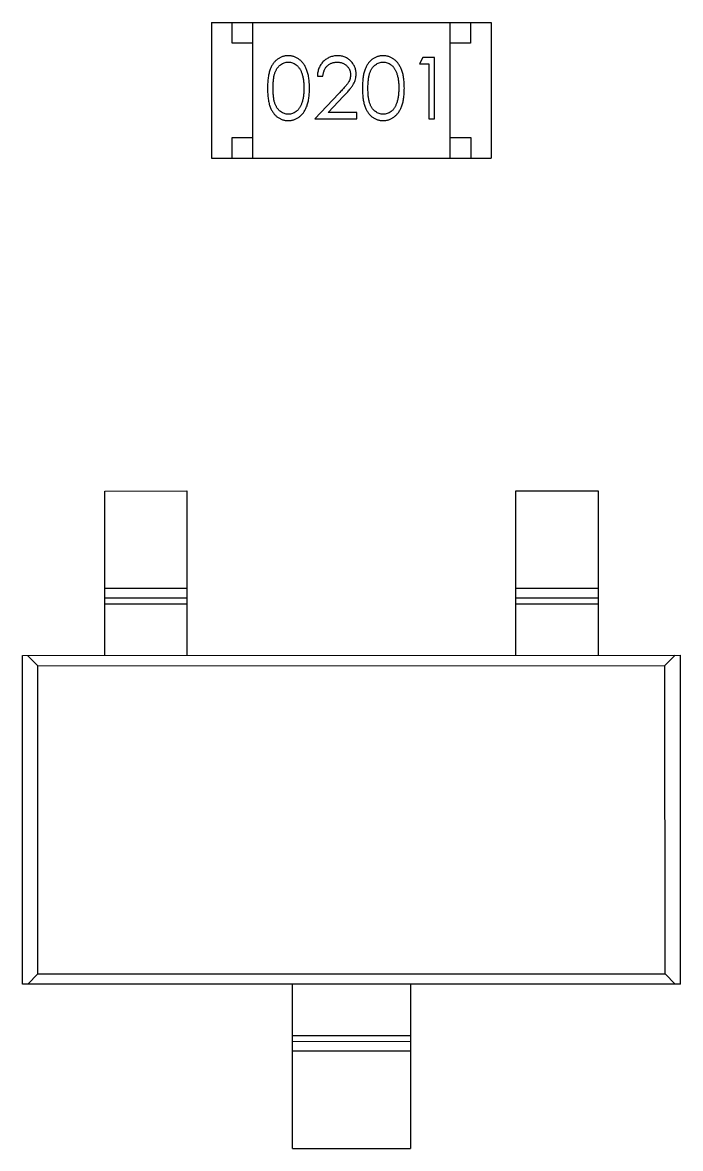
# Model space of a CAD drawing. Header units: millimetres. Extents: x 0 to 297, y 0 to 210.
# Drawn here: x 202.763 to 204.363, y 86.292 to 89.032 of the extents above; entities that cross this region are included whole.
import ezdxf

# ---------------------------------------------------------------- set-up
doc = ezdxf.new("R2010")
doc.units = ezdxf.units.MM
doc.layers.get('0').update_dxf_attribs({"linetype": 'CONTINUOUS'})

msp = doc.modelspace()

# ---------------------------------------------------------------- linework, layer by layer
at = {"color": 7, "linetype": 'Continuous'}
for p, q in [((203.2227, 89.0323), (203.9027, 89.0324)), ((203.2227, 89.0323), (203.2228, 88.7023)), ((203.2727, 88.9823), (203.2727, 89.0323)), ((203.3228, 88.7023), (203.3227, 89.0323)), ((203.8028, 88.7023), (203.8027, 89.0323)), ((203.8527, 89.0323), (203.8527, 88.9823)), ((203.9027, 89.0324), (203.9028, 88.7024)), ((203.3227, 88.9823), (203.2727, 88.9823)), ((203.8527, 88.9823), (203.8027, 88.9823)), ((203.7368, 88.9476), (203.728, 88.9322)), ((203.7645, 88.9476), (203.7368, 88.9476)), ((203.7646, 88.7976), (203.7645, 88.9476)), ((203.728, 88.9322), (203.7511, 88.9322)), ((203.7511, 88.9322), (203.7511, 88.7976)), ((203.4799, 88.9014), (203.4934, 88.9014)), ((203.5323, 88.8597), (203.4742, 88.7976)), ((203.5063, 88.813), (203.5438, 88.853)), ((203.5761, 88.813), (203.5063, 88.813)), ((203.5761, 88.7976), (203.5761, 88.813)), ((203.4742, 88.7976), (203.5761, 88.7976)), ((203.7511, 88.7976), (203.7646, 88.7976)), ((203.2728, 88.7523), (203.3228, 88.7523)), ((203.2728, 88.7023), (203.2728, 88.7523)), ((203.8028, 88.7523), (203.8528, 88.7523)), ((203.8528, 88.7523), (203.8528, 88.7023)), ((203.2228, 88.7023), (203.9028, 88.7024)), ((202.9629, 87.8922), (203.1629, 87.8923)), ((202.9629, 87.4922), (202.9629, 87.8922)), ((203.1629, 87.8923), (203.1629, 87.4923)), ((203.9629, 87.8924), (204.1629, 87.8924)), ((203.9629, 87.4924), (203.9629, 87.8924)), ((204.1629, 87.8924), (204.1629, 87.4924)), ((202.9629, 87.6556), (203.1629, 87.6557)), ((203.9629, 87.6558), (204.1629, 87.6558)), ((203.1629, 87.6315), (202.9629, 87.6315)), ((204.1629, 87.6317), (203.9629, 87.6317)), ((203.1629, 87.6172), (202.9629, 87.6171)), ((204.1629, 87.6173), (203.9629, 87.6173)), ((202.7629, 87.4922), (204.3629, 87.4924)), ((202.763, 86.6922), (202.7629, 87.4922)), ((202.7754, 87.4922), (202.8004, 87.4672)), ((204.3504, 87.4924), (204.3254, 87.4674)), ((204.363, 86.6924), (204.3629, 87.4924)), ((202.8004, 87.4672), (204.3254, 87.4674)), ((202.8005, 86.7172), (202.8004, 87.4672)), ((204.3255, 86.7174), (204.3254, 87.4674)), ((202.8005, 86.7172), (202.7755, 86.6922)), ((202.8005, 86.7172), (204.3255, 86.7174)), ((204.3255, 86.7174), (204.3505, 86.6924)), ((204.363, 86.6924), (202.763, 86.6922)), ((203.4193, 86.2923), (203.4193, 86.6923)), ((203.7068, 86.6923), (203.7068, 86.2923)), ((203.4193, 86.5674), (203.7068, 86.5675)), ((203.4193, 86.553), (203.7068, 86.5531)), ((203.7068, 86.529), (203.4193, 86.5289)), ((203.4193, 86.2923), (203.7068, 86.2923))]:
    msp.add_line(p, q, dxfattribs=at)
for points, knots in [([(203.4089, 88.9514), (203.4077, 88.9514), (203.4054, 88.9514), (203.402, 88.951), (203.3986, 88.9503), (203.3953, 88.9493), (203.3921, 88.9482), (203.389, 88.9467), (203.3859, 88.945), (203.383, 88.9431), (203.3802, 88.9408), (203.3775, 88.9384), (203.375, 88.9357), (203.3727, 88.9327), (203.3706, 88.9295), (203.3685, 88.9261), (203.3667, 88.9224), (203.365, 88.9184), (203.3636, 88.9141), (203.3623, 88.9094), (203.3612, 88.9043), (203.3603, 88.8987), (203.3596, 88.8928), (203.3591, 88.8864), (203.3588, 88.8796), (203.3588, 88.8749), (203.3588, 88.8725)], [0, 0, 0, 0, 0.033742, 0.066533, 0.099153, 0.13154, 0.164087, 0.196563, 0.229707, 0.263315, 0.297504, 0.331686, 0.366482, 0.4021, 0.438958, 0.476748, 0.515985, 0.556589, 0.599519, 0.645765, 0.695487, 0.748721, 0.805687, 0.866754, 0.931405, 1, 1, 1, 1]), ([(203.4607, 88.8725), (203.4607, 88.8748), (203.4606, 88.8793), (203.4603, 88.8859), (203.4598, 88.8921), (203.4591, 88.8979), (203.4581, 88.9034), (203.4569, 88.9085), (203.4555, 88.9133), (203.4539, 88.9177), (203.4521, 88.9218), (203.4502, 88.9256), (203.4481, 88.9292), (203.4458, 88.9325), (203.4434, 88.9355), (203.4409, 88.9383), (203.4381, 88.9408), (203.4353, 88.943), (203.4323, 88.945), (203.4292, 88.9467), (203.426, 88.9482), (203.4228, 88.9494), (203.4194, 88.9503), (203.416, 88.951), (203.4125, 88.9514), (203.4101, 88.9514), (203.4089, 88.9514)], [0, 0, 0, 0, 0.065278, 0.127205, 0.186168, 0.241675, 0.294115, 0.343609, 0.390387, 0.434463, 0.476646, 0.517002, 0.555936, 0.593716, 0.630057, 0.665601, 0.700745, 0.734917, 0.768681, 0.802087, 0.834849, 0.867433, 0.900138, 0.932806, 0.966212, 1, 1, 1, 1]), ([(203.5288, 88.9514), (203.5272, 88.9514), (203.5239, 88.9513), (203.519, 88.9506), (203.5144, 88.9495), (203.51, 88.948), (203.5058, 88.946), (203.5018, 88.9436), (203.4979, 88.9407), (203.4944, 88.9374), (203.4911, 88.9338), (203.4882, 88.9299), (203.4858, 88.9257), (203.4838, 88.9213), (203.4822, 88.9167), (203.481, 88.9118), (203.4802, 88.9067), (203.48, 88.9032), (203.4799, 88.9014)], [0, 0, 0, 0, 0.06445, 0.126725, 0.187421, 0.247417, 0.306749, 0.366595, 0.427749, 0.490235, 0.553031, 0.614805, 0.676505, 0.738096, 0.801021, 0.864897, 0.931209, 1, 1, 1, 1]), ([(203.5742, 88.9069), (203.5741, 88.9083), (203.574, 88.9113), (203.5735, 88.9156), (203.5725, 88.9197), (203.5711, 88.9237), (203.5693, 88.9276), (203.5671, 88.9313), (203.5646, 88.9348), (203.5617, 88.9382), (203.5585, 88.9413), (203.5549, 88.944), (203.5512, 88.9463), (203.5472, 88.9482), (203.5429, 88.9497), (203.5384, 88.9507), (203.5337, 88.9513), (203.5305, 88.9514), (203.5288, 88.9514)], [0, 0, 0, 0, 0.06271, 0.123347, 0.183401, 0.242828, 0.302097, 0.36242, 0.423725, 0.487032, 0.550491, 0.612709, 0.674265, 0.73617, 0.799211, 0.863483, 0.930525, 1, 1, 1, 1]), ([(203.6397, 88.9515), (203.6385, 88.9514), (203.6362, 88.9514), (203.6327, 88.951), (203.6294, 88.9503), (203.6261, 88.9494), (203.6228, 88.9482), (203.6197, 88.9468), (203.6167, 88.945), (203.6137, 88.9431), (203.6109, 88.9409), (203.6083, 88.9384), (203.6058, 88.9357), (203.6035, 88.9328), (203.6013, 88.9295), (203.5993, 88.9261), (203.5975, 88.9224), (203.5958, 88.9184), (203.5943, 88.9141), (203.5931, 88.9094), (203.5919, 88.9043), (203.5911, 88.8988), (203.5904, 88.8928), (203.5899, 88.8864), (203.5896, 88.8796), (203.5896, 88.8749), (203.5896, 88.8725)], [0, 0, 0, 0, 0.033742, 0.066533, 0.099153, 0.13154, 0.164087, 0.196563, 0.229707, 0.263315, 0.297504, 0.331686, 0.366482, 0.4021, 0.438958, 0.476748, 0.515985, 0.556589, 0.599519, 0.645765, 0.695487, 0.748721, 0.805687, 0.866754, 0.931405, 1, 1, 1, 1]), ([(203.6915, 88.8726), (203.6914, 88.8749), (203.6914, 88.8793), (203.6911, 88.8859), (203.6906, 88.8921), (203.6898, 88.898), (203.6889, 88.9034), (203.6877, 88.9086), (203.6863, 88.9133), (203.6847, 88.9177), (203.6829, 88.9218), (203.681, 88.9257), (203.6788, 88.9292), (203.6766, 88.9325), (203.6742, 88.9355), (203.6716, 88.9383), (203.6689, 88.9408), (203.666, 88.9431), (203.6631, 88.9451), (203.66, 88.9468), (203.6568, 88.9482), (203.6535, 88.9494), (203.6502, 88.9503), (203.6468, 88.951), (203.6433, 88.9514), (203.6409, 88.9514), (203.6397, 88.9515)], [0, 0, 0, 0, 0.065278, 0.127205, 0.186168, 0.241675, 0.294115, 0.343609, 0.390387, 0.434463, 0.476646, 0.517002, 0.555936, 0.593716, 0.630057, 0.665601, 0.700745, 0.734917, 0.768681, 0.802087, 0.834849, 0.867433, 0.900138, 0.932806, 0.966212, 1, 1, 1, 1]), ([(203.3722, 88.8726), (203.3723, 88.8746), (203.3723, 88.8785), (203.3725, 88.8842), (203.3729, 88.8894), (203.3734, 88.8943), (203.374, 88.8989), (203.3748, 88.903), (203.3757, 88.9068), (203.3768, 88.9102), (203.3781, 88.9133), (203.3794, 88.9162), (203.3809, 88.9189), (203.3825, 88.9214), (203.3843, 88.9237), (203.3862, 88.9259), (203.3882, 88.9278), (203.3911, 88.93), (203.3948, 88.9324), (203.3995, 88.9345), (203.4044, 88.9358), (203.4077, 88.9359), (203.4094, 88.936)], [0, 0, 0, 0, 0.073302, 0.142286, 0.206253, 0.266017, 0.321612, 0.372532, 0.419497, 0.462398, 0.502825, 0.541489, 0.579034, 0.615143, 0.650298, 0.684912, 0.718701, 0.752189, 0.817245, 0.879117, 0.939613, 1, 1, 1, 1]), ([(203.4094, 88.936), (203.411, 88.9359), (203.4143, 88.9358), (203.4192, 88.9345), (203.4238, 88.9324), (203.4276, 88.9301), (203.4304, 88.9278), (203.4325, 88.9258), (203.4344, 88.9235), (203.4362, 88.9211), (203.4379, 88.9183), (203.4395, 88.9154), (203.4409, 88.9122), (203.4423, 88.9088), (203.4434, 88.9051), (203.4445, 88.9012), (203.4453, 88.8971), (203.446, 88.8926), (203.4465, 88.888), (203.447, 88.8831), (203.4472, 88.8779), (203.4472, 88.8744), (203.4472, 88.8726)], [0, 0, 0, 0, 0.059689, 0.119507, 0.181075, 0.246162, 0.279894, 0.314468, 0.350403, 0.387474, 0.426147, 0.466624, 0.508745, 0.553328, 0.600058, 0.649177, 0.700552, 0.754894, 0.811825, 0.871514, 0.934319, 1, 1, 1, 1]), ([(203.4934, 88.9014), (203.4935, 88.9028), (203.4938, 88.9054), (203.4945, 88.9091), (203.4955, 88.9127), (203.4967, 88.916), (203.4982, 88.9191), (203.4999, 88.922), (203.5019, 88.9246), (203.5042, 88.927), (203.5067, 88.9291), (203.5093, 88.931), (203.5121, 88.9326), (203.515, 88.9338), (203.5181, 88.9348), (203.5213, 88.9355), (203.5247, 88.936), (203.527, 88.936), (203.5282, 88.9361)], [0, 0, 0, 0, 0.073648, 0.143686, 0.210962, 0.275557, 0.338064, 0.399311, 0.4594, 0.51934, 0.579024, 0.637809, 0.695959, 0.754122, 0.813113, 0.873453, 0.935561, 1, 1, 1, 1]), ([(203.5282, 88.9361), (203.5293, 88.936), (203.5315, 88.936), (203.5347, 88.9355), (203.5378, 88.9348), (203.5408, 88.9339), (203.5436, 88.9326), (203.5463, 88.931), (203.5489, 88.9292), (203.5513, 88.9271), (203.5535, 88.9248), (203.5554, 88.9224), (203.5571, 88.9199), (203.5584, 88.9173), (203.5594, 88.9145), (203.5601, 88.9116), (203.5606, 88.9087), (203.5607, 88.9067), (203.5607, 88.9056)], [0, 0, 0, 0, 0.068027, 0.133505, 0.19695, 0.26027, 0.322741, 0.384982, 0.448465, 0.513424, 0.578224, 0.640011, 0.700094, 0.760067, 0.819012, 0.877878, 0.938035, 1, 1, 1, 1]), ([(203.603, 88.8726), (203.603, 88.8746), (203.603, 88.8785), (203.6033, 88.8842), (203.6036, 88.8895), (203.6042, 88.8944), (203.6047, 88.8989), (203.6056, 88.903), (203.6065, 88.9068), (203.6076, 88.9102), (203.6088, 88.9133), (203.6102, 88.9162), (203.6117, 88.9189), (203.6133, 88.9214), (203.615, 88.9238), (203.6169, 88.9259), (203.619, 88.9278), (203.6218, 88.9301), (203.6256, 88.9324), (203.6303, 88.9346), (203.6352, 88.9358), (203.6385, 88.936), (203.6401, 88.9361)], [0, 0, 0, 0, 0.073302, 0.142286, 0.206253, 0.266017, 0.321612, 0.372532, 0.419497, 0.462398, 0.502825, 0.541489, 0.579034, 0.615143, 0.650298, 0.684912, 0.718701, 0.752189, 0.817245, 0.879117, 0.939613, 1, 1, 1, 1]), ([(203.6401, 88.9361), (203.6418, 88.936), (203.6451, 88.9358), (203.6499, 88.9346), (203.6546, 88.9324), (203.6583, 88.9301), (203.6612, 88.9278), (203.6632, 88.9258), (203.6652, 88.9236), (203.667, 88.9211), (203.6687, 88.9184), (203.6702, 88.9154), (203.6717, 88.9123), (203.673, 88.9088), (203.6742, 88.9052), (203.6753, 88.9013), (203.6761, 88.8971), (203.6768, 88.8927), (203.6773, 88.888), (203.6778, 88.8831), (203.6779, 88.8779), (203.678, 88.8744), (203.678, 88.8726)], [0, 0, 0, 0, 0.059689, 0.119507, 0.181075, 0.246162, 0.279894, 0.314468, 0.350403, 0.387474, 0.426147, 0.466624, 0.508745, 0.553328, 0.600058, 0.649177, 0.700552, 0.754894, 0.811825, 0.871514, 0.934319, 1, 1, 1, 1]), ([(203.5607, 88.9056), (203.5606, 88.904), (203.5605, 88.9008), (203.5595, 88.896), (203.5578, 88.8913), (203.5558, 88.8875), (203.5538, 88.8844), (203.5519, 88.8817), (203.5495, 88.8788), (203.5469, 88.8755), (203.5438, 88.872), (203.5403, 88.8681), (203.5365, 88.864), (203.5338, 88.8611), (203.5323, 88.8597)], [0, 0, 0, 0, 0.088014, 0.174976, 0.2638, 0.355443, 0.406413, 0.465519, 0.533076, 0.609353, 0.693899, 0.787171, 0.889197, 1, 1, 1, 1]), ([(203.5438, 88.853), (203.5453, 88.8546), (203.548, 88.8575), (203.552, 88.8619), (203.5555, 88.866), (203.5587, 88.8699), (203.5616, 88.8735), (203.564, 88.8769), (203.5662, 88.8801), (203.5685, 88.8839), (203.5708, 88.8886), (203.5727, 88.8945), (203.5739, 88.9006), (203.5741, 88.9048), (203.5742, 88.9069)], [0, 0, 0, 0, 0.09953, 0.192079, 0.277712, 0.357454, 0.429648, 0.495771, 0.555538, 0.608657, 0.707578, 0.804328, 0.901298, 1, 1, 1, 1]), ([(203.3588, 88.8725), (203.3588, 88.8701), (203.3588, 88.8655), (203.3591, 88.8587), (203.3596, 88.8524), (203.3604, 88.8464), (203.3613, 88.8409), (203.3623, 88.8357), (203.3636, 88.831), (203.3651, 88.8267), (203.3668, 88.8227), (203.3687, 88.819), (203.3707, 88.8155), (203.3729, 88.8123), (203.3752, 88.8093), (203.3777, 88.8066), (203.3803, 88.8042), (203.3831, 88.802), (203.386, 88.8), (203.3891, 88.7984), (203.3921, 88.7969), (203.3953, 88.7958), (203.3986, 88.7948), (203.402, 88.7942), (203.4054, 88.7938), (203.4078, 88.7937), (203.4089, 88.7937)], [0, 0, 0, 0, 0.068113, 0.132564, 0.193427, 0.250218, 0.303569, 0.353576, 0.400235, 0.443586, 0.484619, 0.524292, 0.56238, 0.599049, 0.63494, 0.669782, 0.704009, 0.737842, 0.771098, 0.803896, 0.836415, 0.868639, 0.900715, 0.933378, 0.966213, 1, 1, 1, 1]), ([(203.4094, 88.8091), (203.4077, 88.8092), (203.4044, 88.8094), (203.3996, 88.8107), (203.3948, 88.8127), (203.3911, 88.8151), (203.3882, 88.8174), (203.3862, 88.8193), (203.3843, 88.8215), (203.3825, 88.8238), (203.3809, 88.8263), (203.3794, 88.829), (203.378, 88.8319), (203.3768, 88.835), (203.3757, 88.8384), (203.3748, 88.8422), (203.374, 88.8464), (203.3733, 88.8509), (203.3729, 88.8558), (203.3725, 88.861), (203.3723, 88.8667), (203.3723, 88.8706), (203.3722, 88.8726)], [0, 0, 0, 0, 0.060034, 0.120278, 0.182348, 0.247919, 0.281641, 0.315701, 0.350322, 0.385703, 0.421819, 0.459196, 0.497866, 0.538301, 0.58121, 0.628183, 0.679403, 0.734699, 0.794074, 0.858416, 0.927049, 1, 1, 1, 1]), ([(203.4089, 88.7937), (203.4101, 88.7937), (203.4125, 88.7938), (203.416, 88.7942), (203.4195, 88.7949), (203.4228, 88.7958), (203.4261, 88.797), (203.4293, 88.7985), (203.4324, 88.8002), (203.4354, 88.8022), (203.4383, 88.8045), (203.441, 88.807), (203.4436, 88.8098), (203.446, 88.8128), (203.4482, 88.8161), (203.4503, 88.8197), (203.4522, 88.8235), (203.454, 88.8276), (203.4556, 88.8319), (203.457, 88.8367), (203.4581, 88.8418), (203.4591, 88.8472), (203.4598, 88.853), (203.4603, 88.8592), (203.4606, 88.8658), (203.4607, 88.8702), (203.4607, 88.8725)], [0, 0, 0, 0, 0.033824, 0.067298, 0.10028, 0.133019, 0.165736, 0.198792, 0.232372, 0.266409, 0.301016, 0.336196, 0.371972, 0.408574, 0.446394, 0.485225, 0.525372, 0.567224, 0.611081, 0.65775, 0.70702, 0.759235, 0.814484, 0.873227, 0.934937, 1, 1, 1, 1]), ([(203.4472, 88.8726), (203.4472, 88.8708), (203.4472, 88.8672), (203.4469, 88.862), (203.4465, 88.857), (203.4459, 88.8522), (203.4451, 88.8476), (203.4441, 88.8431), (203.4429, 88.8389), (203.442, 88.8362), (203.4416, 88.8349)], [0, 0, 0, 0, 0.141157, 0.277773, 0.409244, 0.535676, 0.657497, 0.775458, 0.889412, 1, 1, 1, 1]), ([(203.5896, 88.8725), (203.5896, 88.8702), (203.5896, 88.8655), (203.5899, 88.8587), (203.5904, 88.8524), (203.5911, 88.8464), (203.592, 88.8409), (203.5931, 88.8358), (203.5944, 88.831), (203.5959, 88.8267), (203.5976, 88.8227), (203.5995, 88.819), (203.6015, 88.8155), (203.6037, 88.8123), (203.606, 88.8093), (203.6084, 88.8066), (203.6111, 88.8042), (203.6139, 88.802), (203.6168, 88.8001), (203.6198, 88.7984), (203.6229, 88.7969), (203.6261, 88.7958), (203.6294, 88.7949), (203.6327, 88.7942), (203.6362, 88.7938), (203.6385, 88.7938), (203.6397, 88.7938)], [0, 0, 0, 0, 0.068113, 0.132564, 0.193427, 0.250218, 0.303569, 0.353576, 0.400235, 0.443586, 0.484619, 0.524292, 0.56238, 0.599049, 0.63494, 0.669782, 0.704009, 0.737842, 0.771098, 0.803896, 0.836415, 0.868639, 0.900715, 0.933378, 0.966213, 1, 1, 1, 1]), ([(203.6402, 88.8091), (203.6385, 88.8092), (203.6352, 88.8094), (203.6303, 88.8107), (203.6256, 88.8128), (203.6218, 88.8151), (203.619, 88.8174), (203.6169, 88.8194), (203.615, 88.8215), (203.6133, 88.8238), (203.6116, 88.8263), (203.6102, 88.829), (203.6088, 88.8319), (203.6076, 88.8351), (203.6065, 88.8385), (203.6055, 88.8422), (203.6048, 88.8464), (203.6041, 88.8509), (203.6036, 88.8558), (203.6033, 88.8611), (203.603, 88.8667), (203.603, 88.8706), (203.603, 88.8726)], [0, 0, 0, 0, 0.060034, 0.120278, 0.182348, 0.247919, 0.281641, 0.315701, 0.350322, 0.385703, 0.421819, 0.459196, 0.497866, 0.538301, 0.58121, 0.628183, 0.679403, 0.734699, 0.794074, 0.858416, 0.927049, 1, 1, 1, 1]), ([(203.6397, 88.7938), (203.6409, 88.7938), (203.6433, 88.7938), (203.6468, 88.7943), (203.6502, 88.7949), (203.6536, 88.7958), (203.6568, 88.7971), (203.66, 88.7985), (203.6631, 88.8003), (203.6661, 88.8022), (203.669, 88.8045), (203.6718, 88.807), (203.6744, 88.8098), (203.6768, 88.8129), (203.679, 88.8162), (203.6811, 88.8197), (203.683, 88.8235), (203.6848, 88.8276), (203.6864, 88.832), (203.6877, 88.8367), (203.6889, 88.8418), (203.6899, 88.8473), (203.6906, 88.8531), (203.6911, 88.8593), (203.6914, 88.8658), (203.6914, 88.8703), (203.6915, 88.8726)], [0, 0, 0, 0, 0.033824, 0.067298, 0.10028, 0.133019, 0.165736, 0.198792, 0.232372, 0.266409, 0.301016, 0.336196, 0.371972, 0.408574, 0.446394, 0.485225, 0.525372, 0.567224, 0.611081, 0.65775, 0.70702, 0.759235, 0.814484, 0.873227, 0.934937, 1, 1, 1, 1]), ([(203.678, 88.8726), (203.678, 88.8708), (203.678, 88.8673), (203.6777, 88.862), (203.6772, 88.857), (203.6767, 88.8522), (203.6758, 88.8476), (203.6749, 88.8432), (203.6737, 88.839), (203.6728, 88.8362), (203.6723, 88.8349)], [0, 0, 0, 0, 0.141157, 0.277773, 0.409244, 0.535676, 0.657497, 0.775458, 0.889412, 1, 1, 1, 1]), ([(203.4416, 88.8349), (203.4412, 88.8338), (203.4404, 88.8318), (203.4391, 88.8288), (203.4376, 88.8261), (203.436, 88.8236), (203.4343, 88.8213), (203.4324, 88.8191), (203.4304, 88.8172), (203.4276, 88.815), (203.4239, 88.8126), (203.4192, 88.8106), (203.4144, 88.8093), (203.4111, 88.8092), (203.4094, 88.8091)], [0, 0, 0, 0, 0.075949, 0.148549, 0.218996, 0.286119, 0.351826, 0.416074, 0.478265, 0.540325, 0.660405, 0.774606, 0.887187, 1, 1, 1, 1]), ([(203.6723, 88.8349), (203.672, 88.8339), (203.6712, 88.8318), (203.6699, 88.8289), (203.6684, 88.8261), (203.6668, 88.8236), (203.665, 88.8213), (203.6632, 88.8192), (203.6612, 88.8173), (203.6584, 88.815), (203.6547, 88.8127), (203.65, 88.8107), (203.6451, 88.8093), (203.6418, 88.8092), (203.6402, 88.8091)], [0, 0, 0, 0, 0.075949, 0.148549, 0.218996, 0.286119, 0.351826, 0.416074, 0.478265, 0.540325, 0.660405, 0.774606, 0.887187, 1, 1, 1, 1])]:
    msp.add_open_spline(points, degree=3, knots=knots, dxfattribs=at)

doc.saveas('drawing.dxf')
